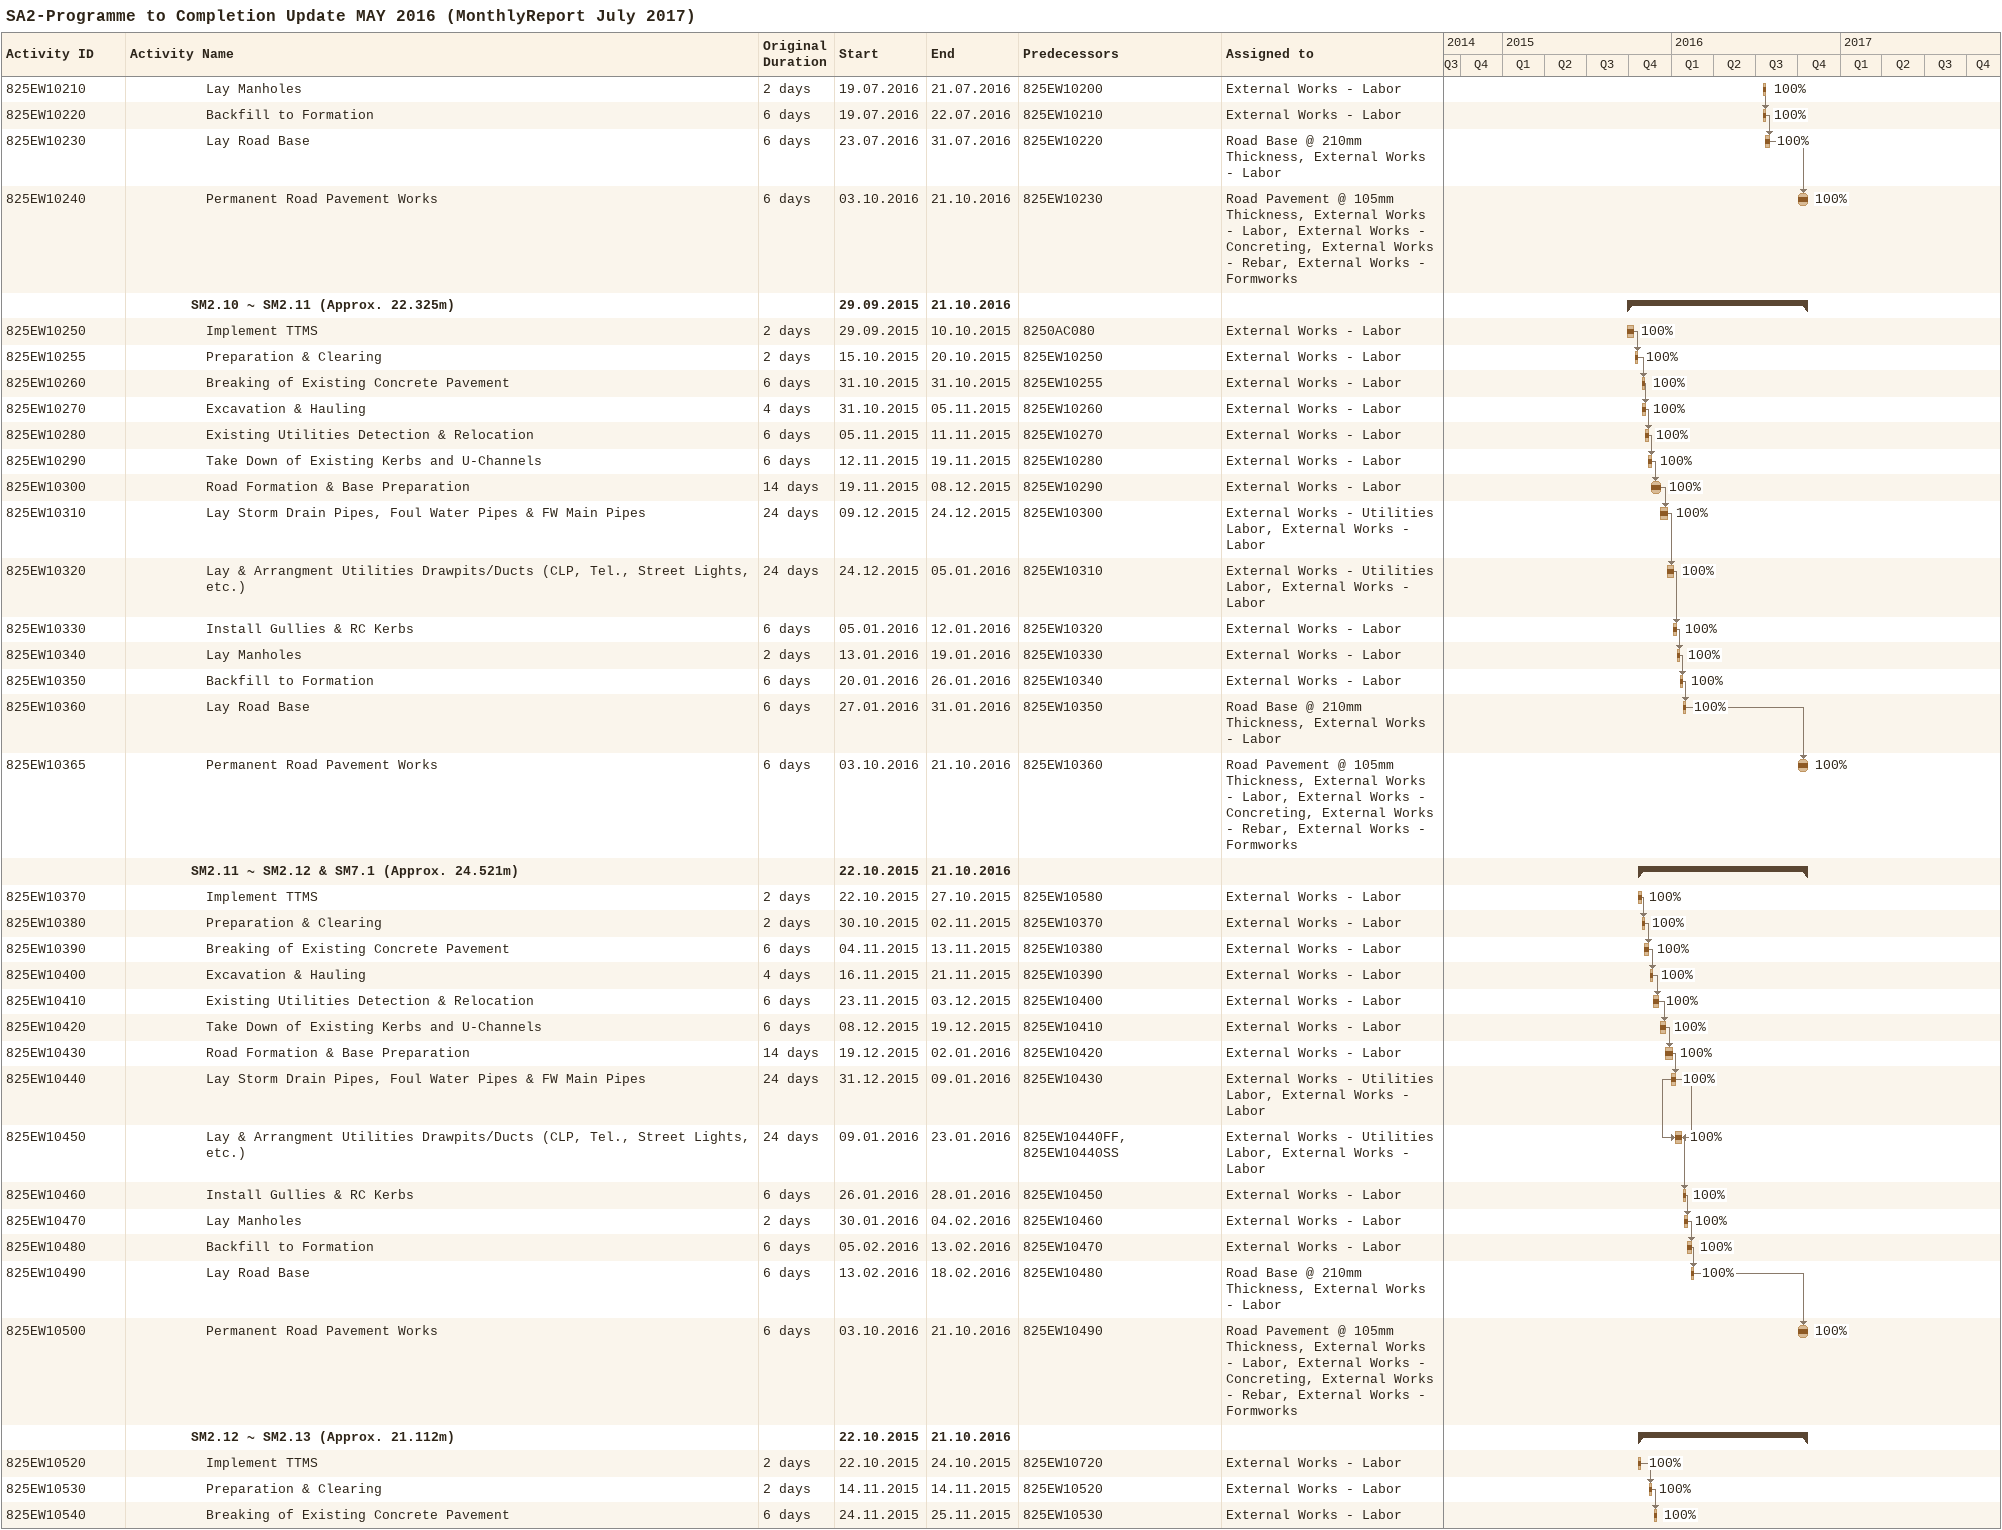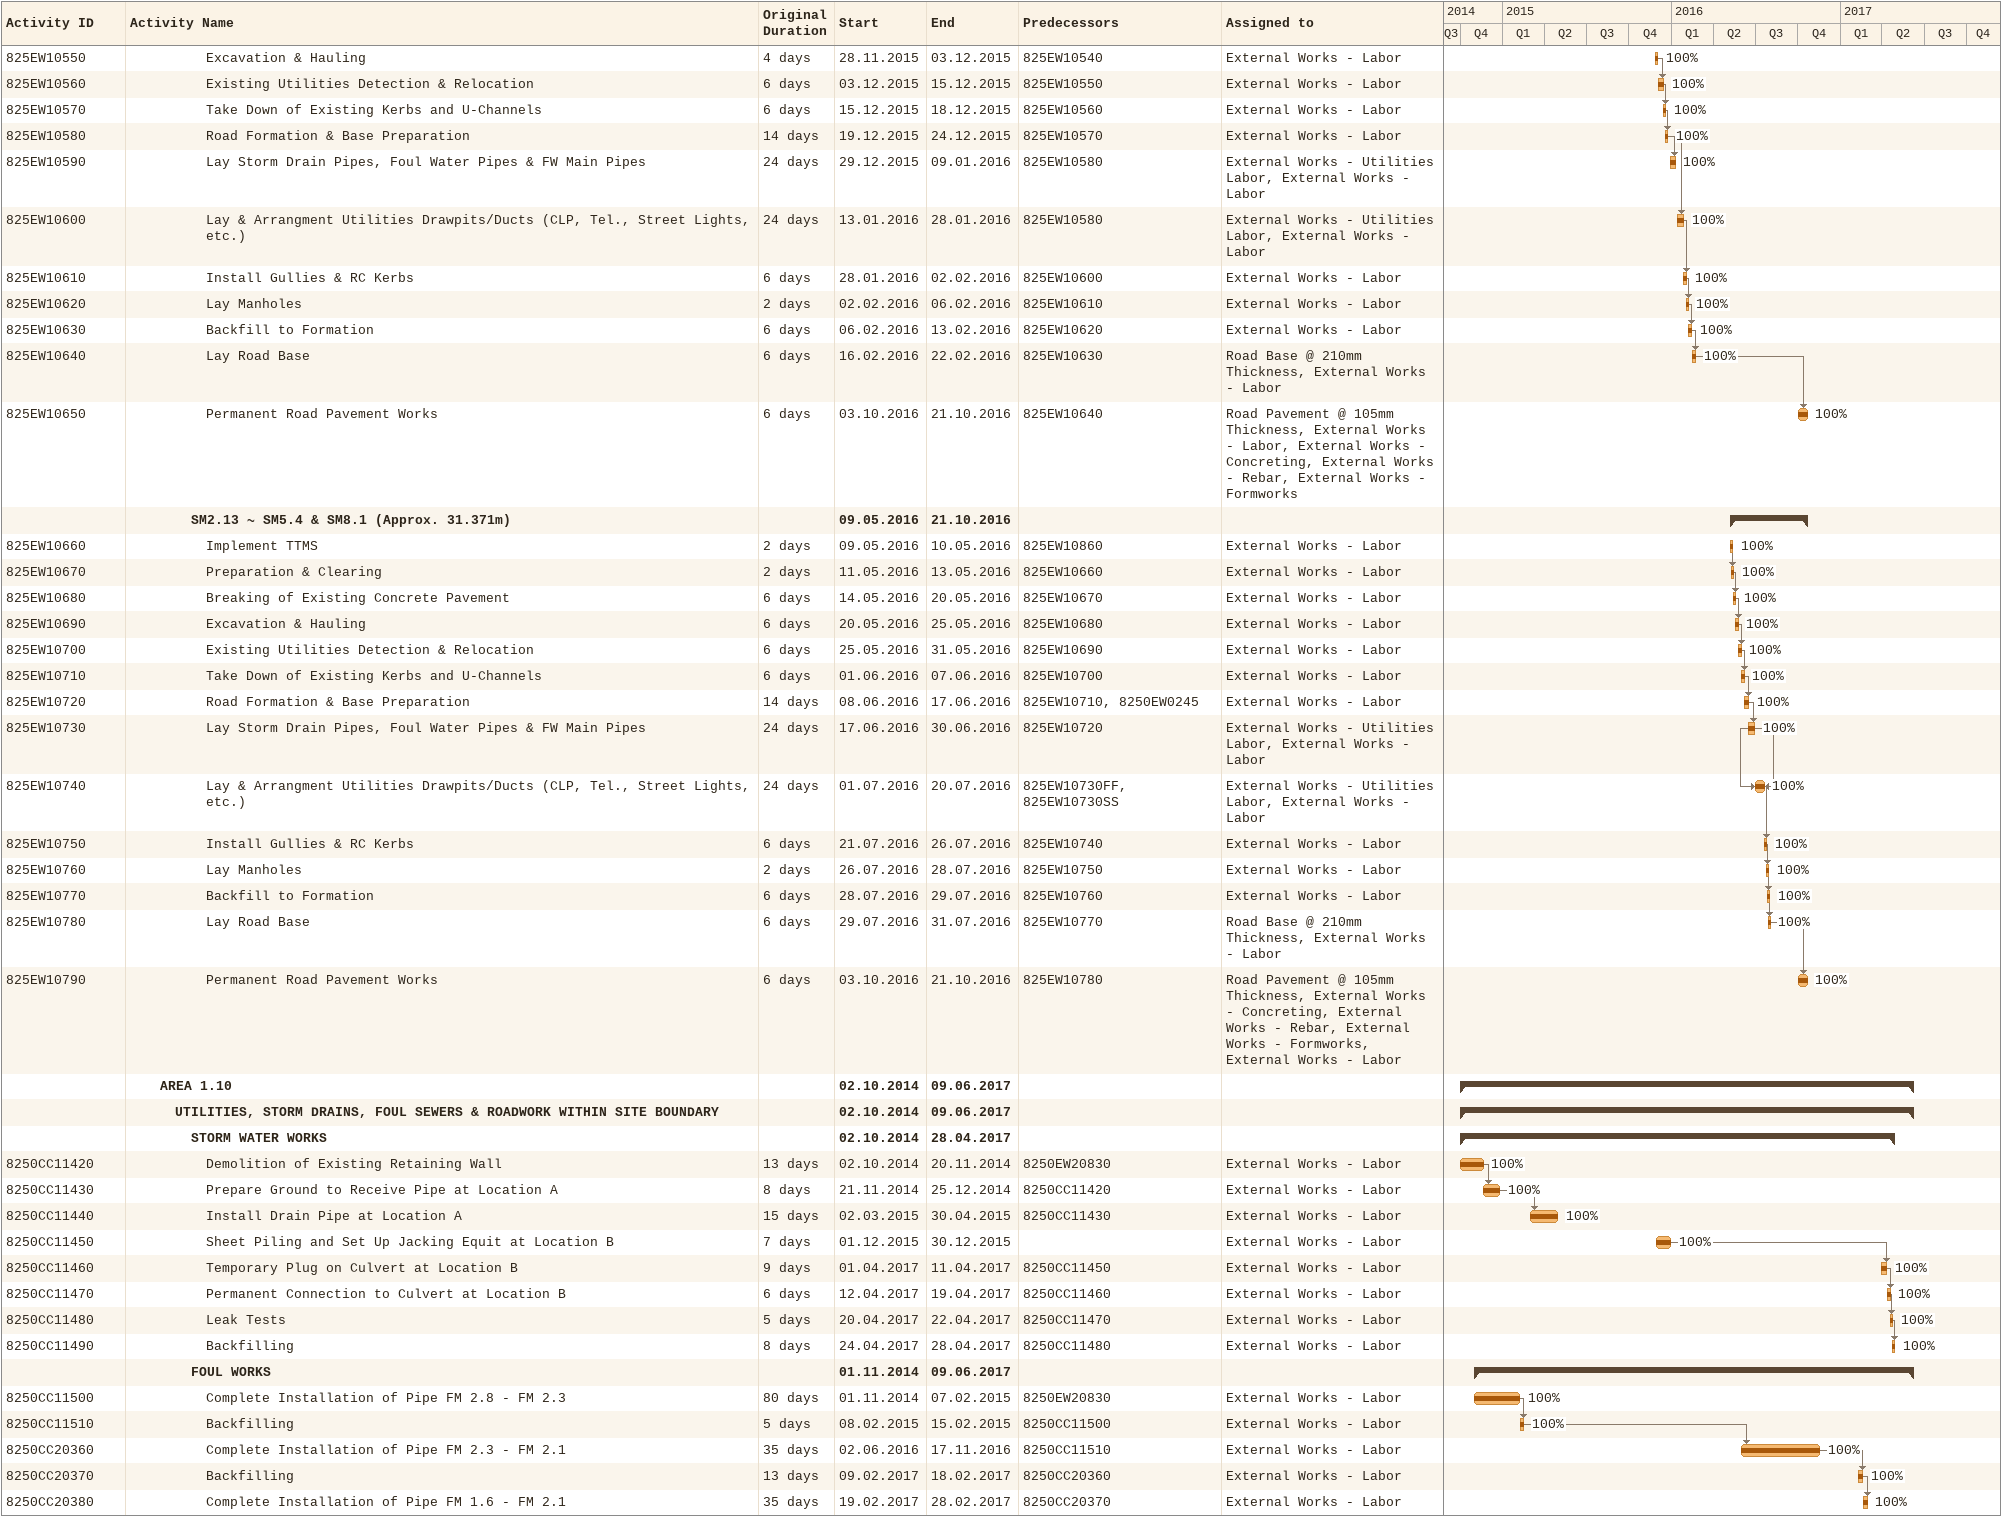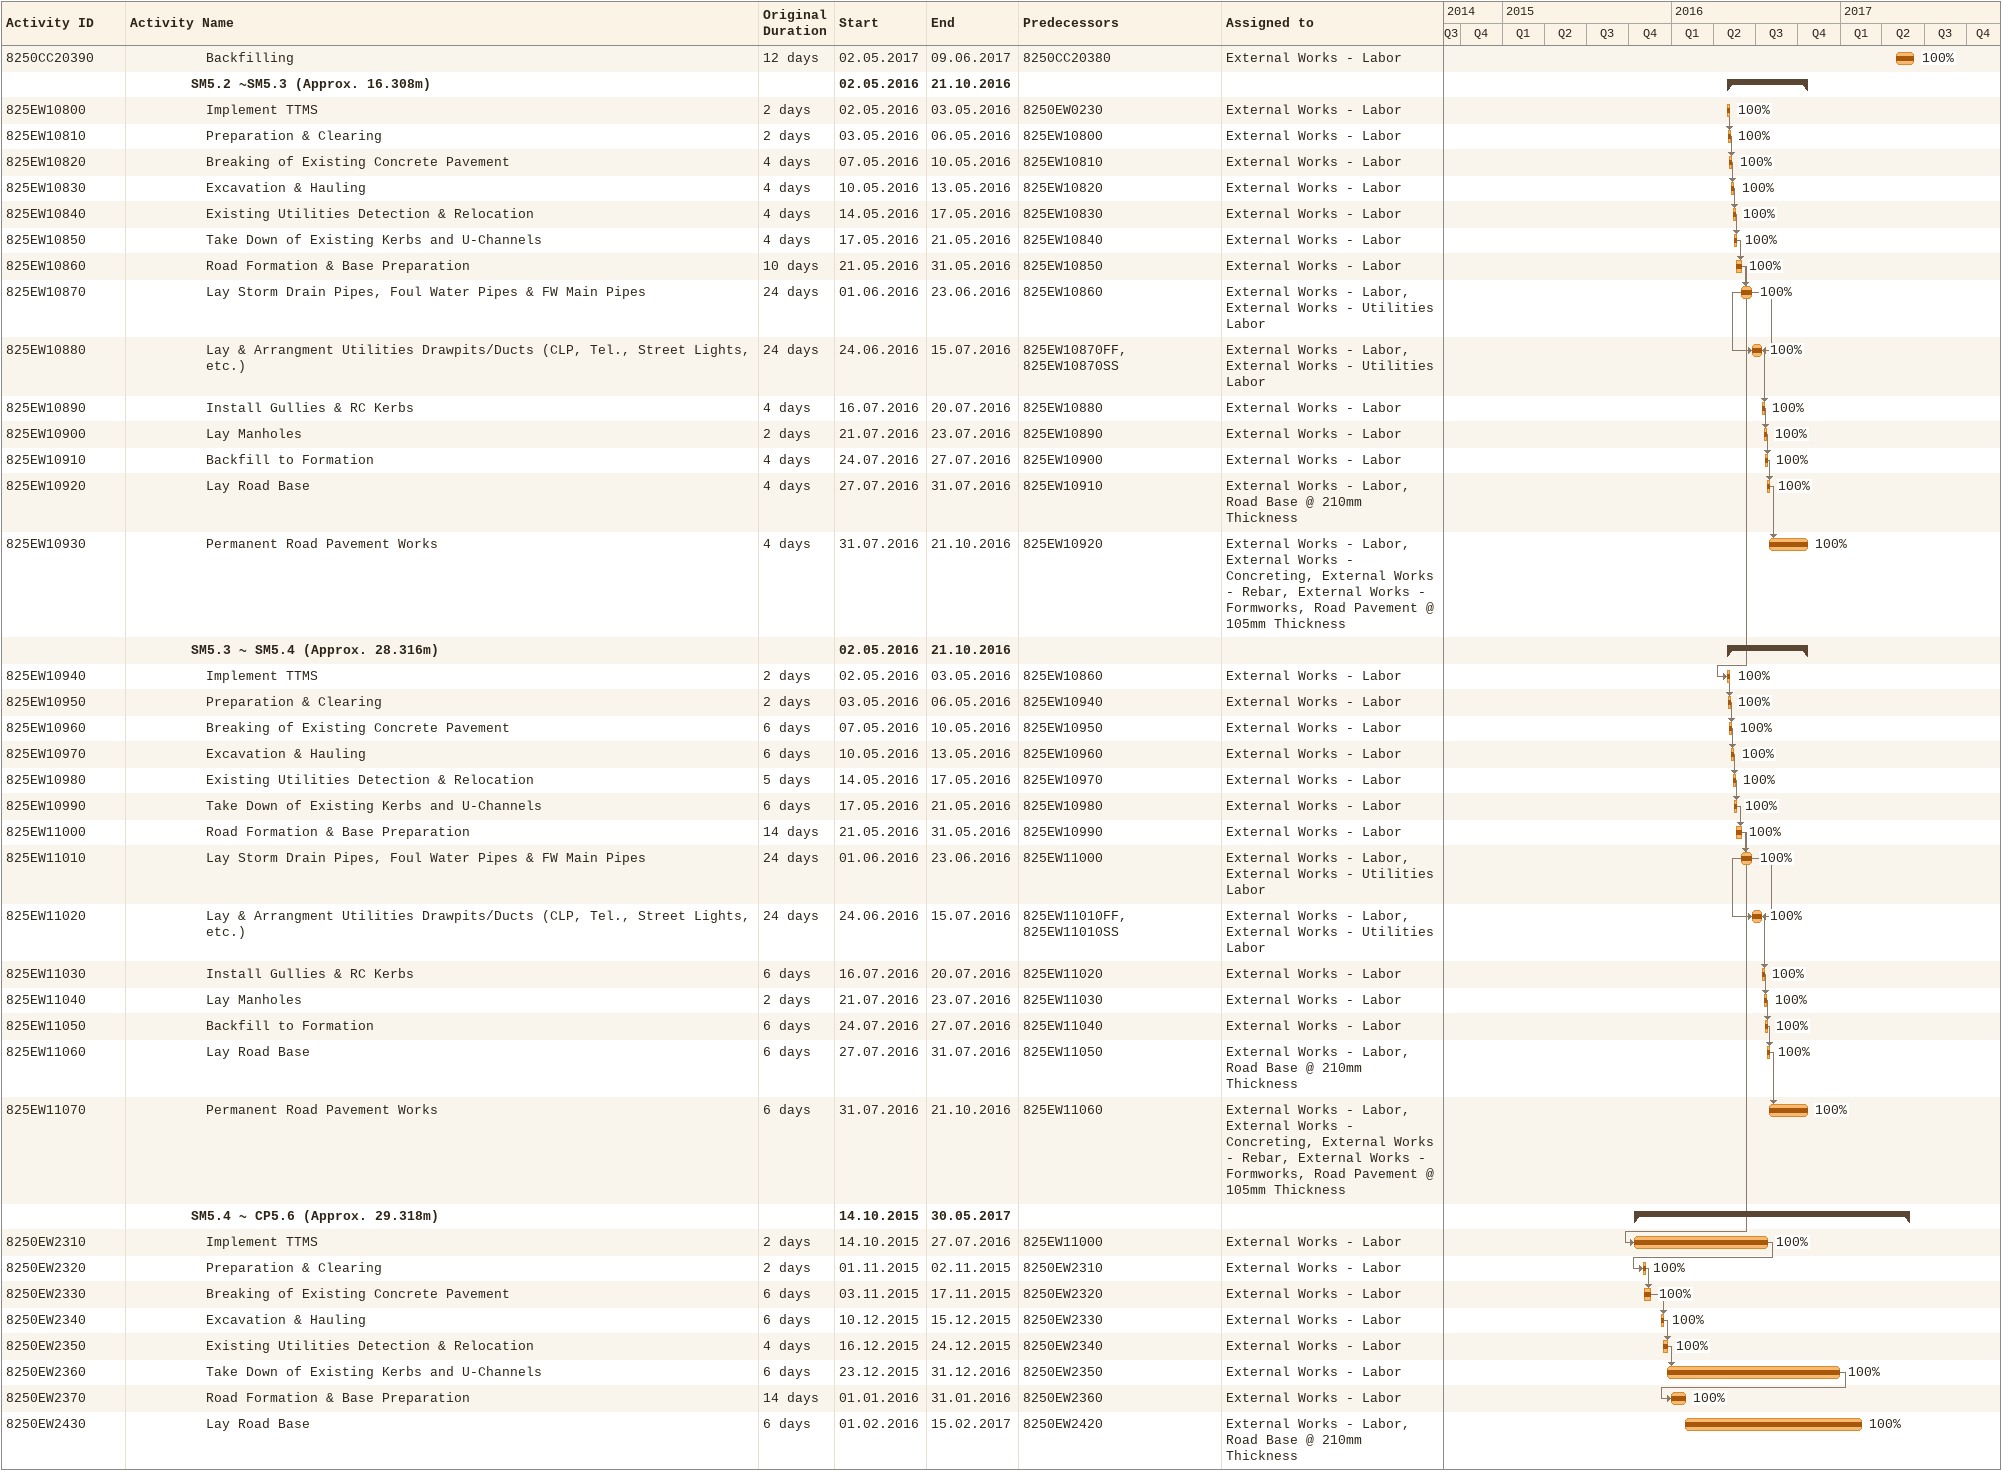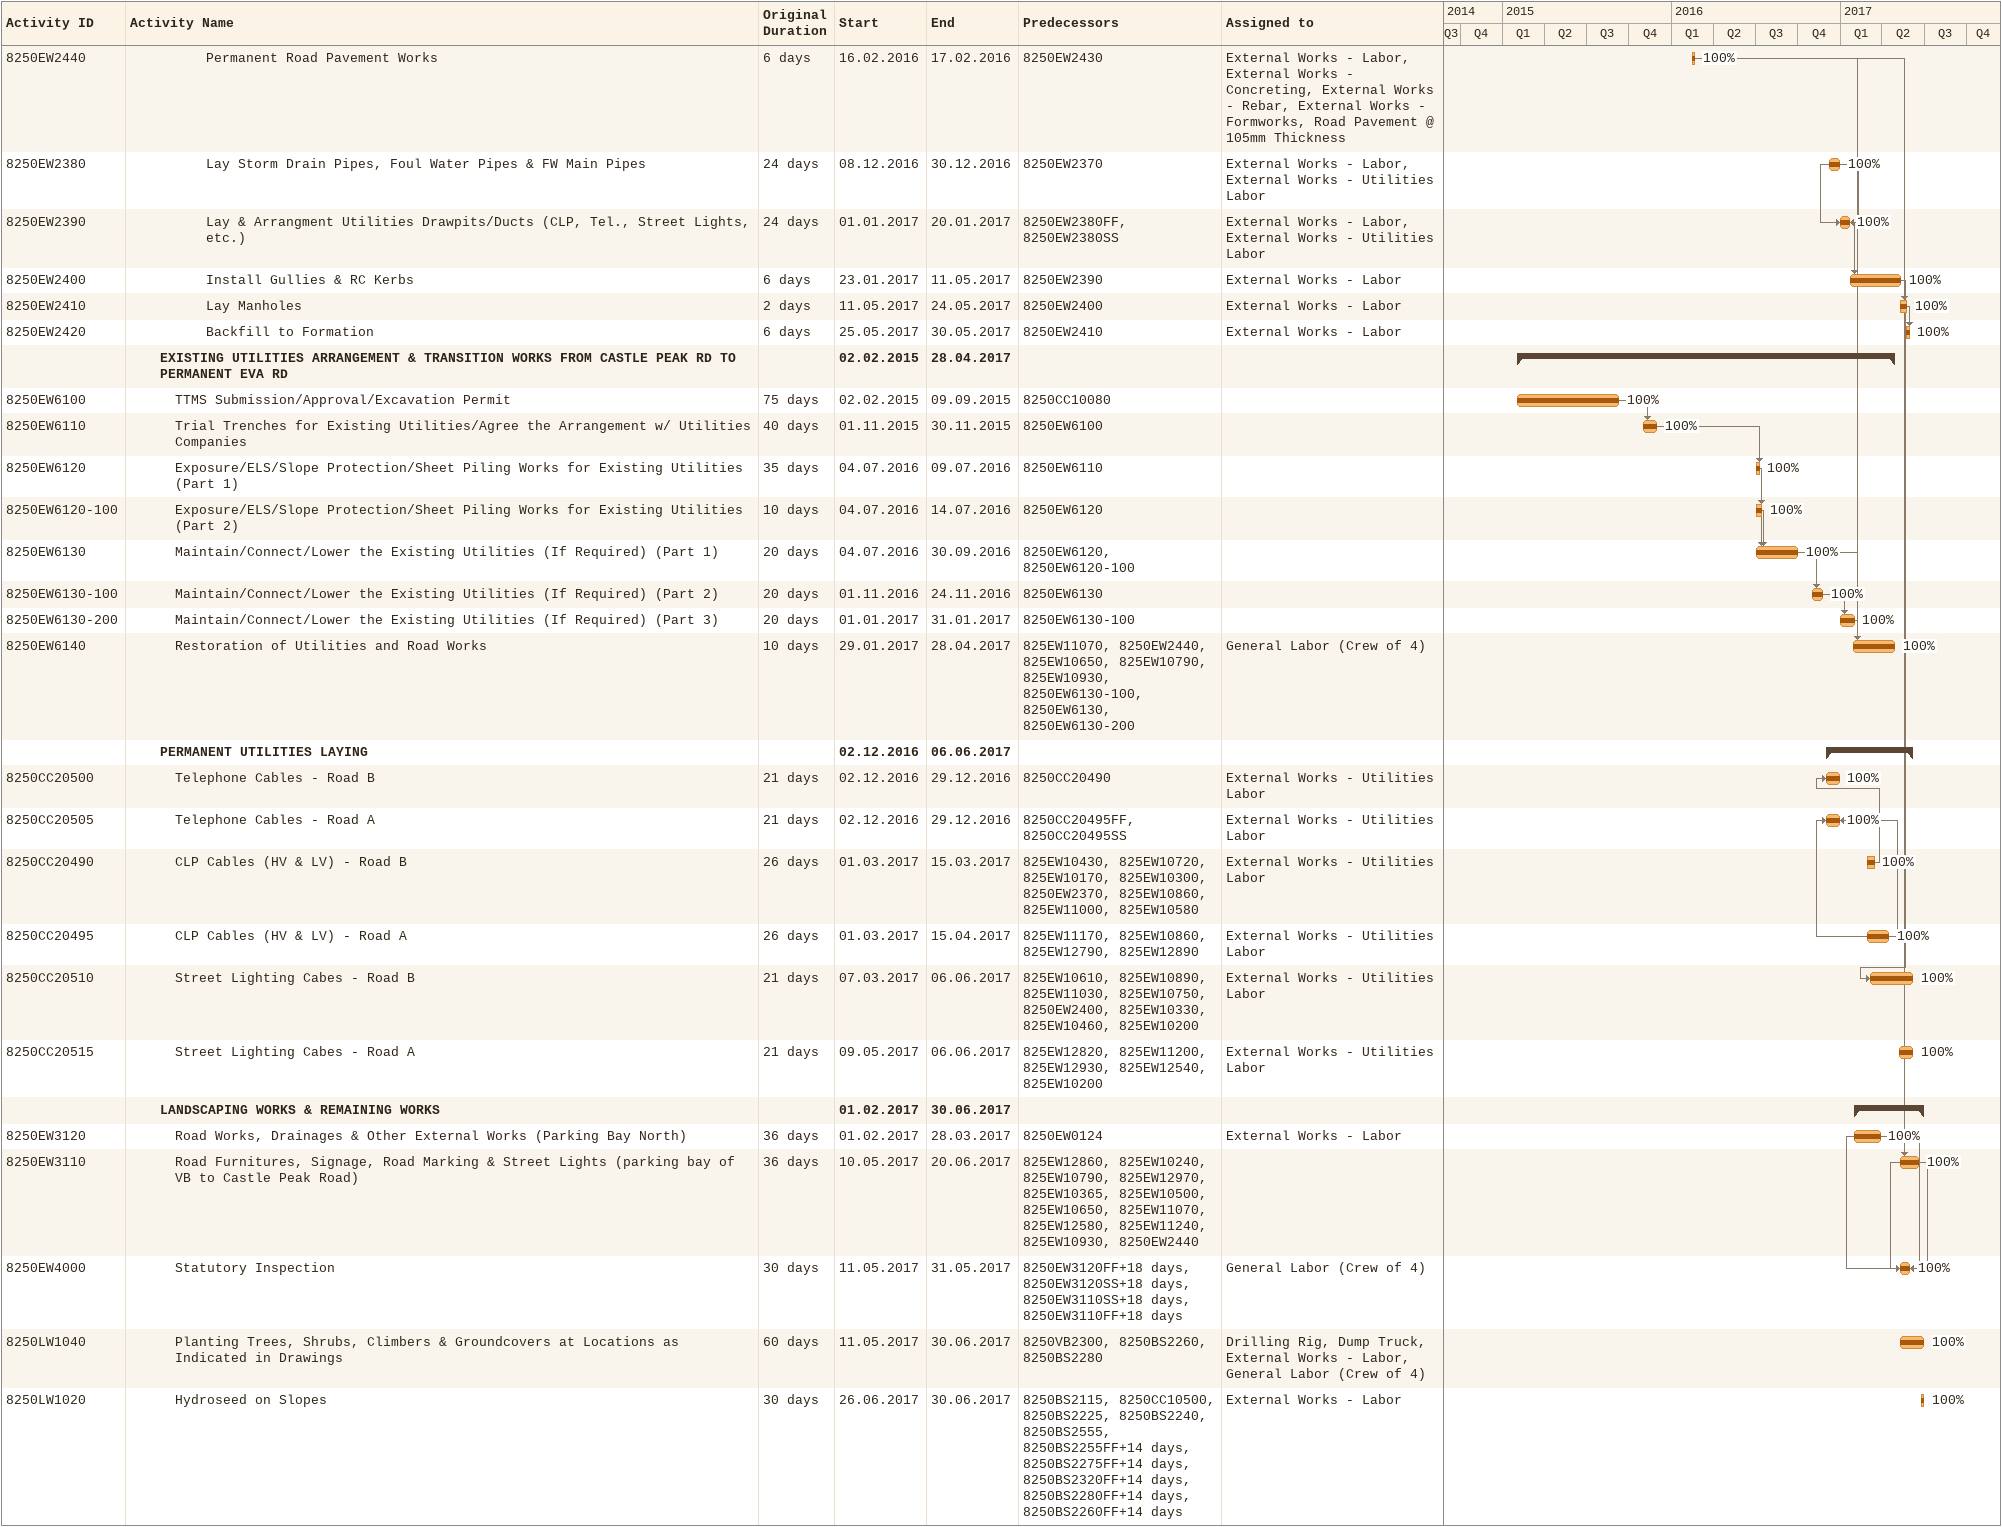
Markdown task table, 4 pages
SA2-Programme to Completion Update MAY 2016 (MonthlyReport July 2017)

| ID | Level | Task | Original duration | Start | Finish | Predecessors | Resources | % complete |
|---|---|---|---|---|---|---|---|---|
| 825EW10210 | 6 | Lay Manholes | 2d | 2016-07-19 | 2016-07-21 | 825EW10200 | External Works - Labor | 100 |
| 825EW10220 | 6 | Backfill to Formation | 6d | 2016-07-19 | 2016-07-22 | 825EW10210 | External Works - Labor | 100 |
| 825EW10230 | 6 | Lay Road Base | 6d | 2016-07-23 | 2016-07-31 | 825EW10220 | Road Base @ 210mm Thickness, External Works - Labor | 100 |
| 825EW10240 | 6 | Permanent Road Pavement Works | 6d | 2016-10-03 | 2016-10-21 | 825EW10230 | Road Pavement @ 105mm Thickness, External Works - Labor, External Works - Concreting, External Works - Rebar, External Works - Formworks | 100 |
|  | 5 | **SM2.10 ~ SM2.11 (Approx. 22.325m)** |  | 2015-09-29 | 2016-10-21 |  |  |  |
| 825EW10250 | 6 | Implement TTMS | 2d | 2015-09-29 | 2015-10-10 | 8250AC080 | External Works - Labor | 100 |
| 825EW10255 | 6 | Preparation & Clearing | 2d | 2015-10-15 | 2015-10-20 | 825EW10250 | External Works - Labor | 100 |
| 825EW10260 | 6 | Breaking of Existing Concrete Pavement | 6d | 2015-10-31 | 2015-10-31 | 825EW10255 | External Works - Labor | 100 |
| 825EW10270 | 6 | Excavation & Hauling | 4d | 2015-10-31 | 2015-11-05 | 825EW10260 | External Works - Labor | 100 |
| 825EW10280 | 6 | Existing Utilities Detection & Relocation | 6d | 2015-11-05 | 2015-11-11 | 825EW10270 | External Works - Labor | 100 |
| 825EW10290 | 6 | Take Down of Existing Kerbs and U-Channels | 6d | 2015-11-12 | 2015-11-19 | 825EW10280 | External Works - Labor | 100 |
| 825EW10300 | 6 | Road Formation & Base Preparation | 14d | 2015-11-19 | 2015-12-08 | 825EW10290 | External Works - Labor | 100 |
| 825EW10310 | 6 | Lay Storm Drain Pipes, Foul Water Pipes & FW Main Pipes | 24d | 2015-12-09 | 2015-12-24 | 825EW10300 | External Works - Utilities Labor, External Works - Labor | 100 |
| 825EW10320 | 6 | Lay & Arrangment Utilities Drawpits/Ducts (CLP, Tel., Street Lights, etc.) | 24d | 2015-12-24 | 2016-01-05 | 825EW10310 | External Works - Utilities Labor, External Works - Labor | 100 |
| 825EW10330 | 6 | Install Gullies & RC Kerbs | 6d | 2016-01-05 | 2016-01-12 | 825EW10320 | External Works - Labor | 100 |
| 825EW10340 | 6 | Lay Manholes | 2d | 2016-01-13 | 2016-01-19 | 825EW10330 | External Works - Labor | 100 |
| 825EW10350 | 6 | Backfill to Formation | 6d | 2016-01-20 | 2016-01-26 | 825EW10340 | External Works - Labor | 100 |
| 825EW10360 | 6 | Lay Road Base | 6d | 2016-01-27 | 2016-01-31 | 825EW10350 | Road Base @ 210mm Thickness, External Works - Labor | 100 |
| 825EW10365 | 6 | Permanent Road Pavement Works | 6d | 2016-10-03 | 2016-10-21 | 825EW10360 | Road Pavement @ 105mm Thickness, External Works - Labor, External Works - Concreting, External Works - Rebar, External Works - Formworks | 100 |
|  | 5 | **SM2.11 ~ SM2.12 & SM7.1 (Approx. 24.521m)** |  | 2015-10-22 | 2016-10-21 |  |  |  |
| 825EW10370 | 6 | Implement TTMS | 2d | 2015-10-22 | 2015-10-27 | 825EW10580 | External Works - Labor | 100 |
| 825EW10380 | 6 | Preparation & Clearing | 2d | 2015-10-30 | 2015-11-02 | 825EW10370 | External Works - Labor | 100 |
| 825EW10390 | 6 | Breaking of Existing Concrete Pavement | 6d | 2015-11-04 | 2015-11-13 | 825EW10380 | External Works - Labor | 100 |
| 825EW10400 | 6 | Excavation & Hauling | 4d | 2015-11-16 | 2015-11-21 | 825EW10390 | External Works - Labor | 100 |
| 825EW10410 | 6 | Existing Utilities Detection & Relocation | 6d | 2015-11-23 | 2015-12-03 | 825EW10400 | External Works - Labor | 100 |
| 825EW10420 | 6 | Take Down of Existing Kerbs and U-Channels | 6d | 2015-12-08 | 2015-12-19 | 825EW10410 | External Works - Labor | 100 |
| 825EW10430 | 6 | Road Formation & Base Preparation | 14d | 2015-12-19 | 2016-01-02 | 825EW10420 | External Works - Labor | 100 |
| 825EW10440 | 6 | Lay Storm Drain Pipes, Foul Water Pipes & FW Main Pipes | 24d | 2015-12-31 | 2016-01-09 | 825EW10430 | External Works - Utilities Labor, External Works - Labor | 100 |
| 825EW10450 | 6 | Lay & Arrangment Utilities Drawpits/Ducts (CLP, Tel., Street Lights, etc.) | 24d | 2016-01-09 | 2016-01-23 | 825EW10440FF, 825EW10440SS | External Works - Utilities Labor, External Works - Labor | 100 |
| 825EW10460 | 6 | Install Gullies & RC Kerbs | 6d | 2016-01-26 | 2016-01-28 | 825EW10450 | External Works - Labor | 100 |
| 825EW10470 | 6 | Lay Manholes | 2d | 2016-01-30 | 2016-02-04 | 825EW10460 | External Works - Labor | 100 |
| 825EW10480 | 6 | Backfill to Formation | 6d | 2016-02-05 | 2016-02-13 | 825EW10470 | External Works - Labor | 100 |
| 825EW10490 | 6 | Lay Road Base | 6d | 2016-02-13 | 2016-02-18 | 825EW10480 | Road Base @ 210mm Thickness, External Works - Labor | 100 |
| 825EW10500 | 6 | Permanent Road Pavement Works | 6d | 2016-10-03 | 2016-10-21 | 825EW10490 | Road Pavement @ 105mm Thickness, External Works - Labor, External Works - Concreting, External Works - Rebar, External Works - Formworks | 100 |
|  | 5 | **SM2.12 ~ SM2.13 (Approx. 21.112m)** |  | 2015-10-22 | 2016-10-21 |  |  |  |
| 825EW10520 | 6 | Implement TTMS | 2d | 2015-10-22 | 2015-10-24 | 825EW10720 | External Works - Labor | 100 |
| 825EW10530 | 6 | Preparation & Clearing | 2d | 2015-11-14 | 2015-11-14 | 825EW10520 | External Works - Labor | 100 |
| 825EW10540 | 6 | Breaking of Existing Concrete Pavement | 6d | 2015-11-24 | 2015-11-25 | 825EW10530 | External Works - Labor | 100 |
| 825EW10550 | 6 | Excavation & Hauling | 4d | 2015-11-28 | 2015-12-03 | 825EW10540 | External Works - Labor | 100 |
| 825EW10560 | 6 | Existing Utilities Detection & Relocation | 6d | 2015-12-03 | 2015-12-15 | 825EW10550 | External Works - Labor | 100 |
| 825EW10570 | 6 | Take Down of Existing Kerbs and U-Channels | 6d | 2015-12-15 | 2015-12-18 | 825EW10560 | External Works - Labor | 100 |
| 825EW10580 | 6 | Road Formation & Base Preparation | 14d | 2015-12-19 | 2015-12-24 | 825EW10570 | External Works - Labor | 100 |
| 825EW10590 | 6 | Lay Storm Drain Pipes, Foul Water Pipes & FW Main Pipes | 24d | 2015-12-29 | 2016-01-09 | 825EW10580 | External Works - Utilities Labor, External Works - Labor | 100 |
| 825EW10600 | 6 | Lay & Arrangment Utilities Drawpits/Ducts (CLP, Tel., Street Lights, etc.) | 24d | 2016-01-13 | 2016-01-28 | 825EW10580 | External Works - Utilities Labor, External Works - Labor | 100 |
| 825EW10610 | 6 | Install Gullies & RC Kerbs | 6d | 2016-01-28 | 2016-02-02 | 825EW10600 | External Works - Labor | 100 |
| 825EW10620 | 6 | Lay Manholes | 2d | 2016-02-02 | 2016-02-06 | 825EW10610 | External Works - Labor | 100 |
| 825EW10630 | 6 | Backfill to Formation | 6d | 2016-02-06 | 2016-02-13 | 825EW10620 | External Works - Labor | 100 |
| 825EW10640 | 6 | Lay Road Base | 6d | 2016-02-16 | 2016-02-22 | 825EW10630 | Road Base @ 210mm Thickness, External Works - Labor | 100 |
| 825EW10650 | 6 | Permanent Road Pavement Works | 6d | 2016-10-03 | 2016-10-21 | 825EW10640 | Road Pavement @ 105mm Thickness, External Works - Labor, External Works - Concreting, External Works - Rebar, External Works - Formworks | 100 |
|  | 5 | **SM2.13 ~ SM5.4 & SM8.1 (Approx. 31.371m)** |  | 2016-05-09 | 2016-10-21 |  |  |  |
| 825EW10660 | 6 | Implement TTMS | 2d | 2016-05-09 | 2016-05-10 | 825EW10860 | External Works - Labor | 100 |
| 825EW10670 | 6 | Preparation & Clearing | 2d | 2016-05-11 | 2016-05-13 | 825EW10660 | External Works - Labor | 100 |
| 825EW10680 | 6 | Breaking of Existing Concrete Pavement | 6d | 2016-05-14 | 2016-05-20 | 825EW10670 | External Works - Labor | 100 |
| 825EW10690 | 6 | Excavation & Hauling | 6d | 2016-05-20 | 2016-05-25 | 825EW10680 | External Works - Labor | 100 |
| 825EW10700 | 6 | Existing Utilities Detection & Relocation | 6d | 2016-05-25 | 2016-05-31 | 825EW10690 | External Works - Labor | 100 |
| 825EW10710 | 6 | Take Down of Existing Kerbs and U-Channels | 6d | 2016-06-01 | 2016-06-07 | 825EW10700 | External Works - Labor | 100 |
| 825EW10720 | 6 | Road Formation & Base Preparation | 14d | 2016-06-08 | 2016-06-17 | 825EW10710, 8250EW0245 | External Works - Labor | 100 |
| 825EW10730 | 6 | Lay Storm Drain Pipes, Foul Water Pipes & FW Main Pipes | 24d | 2016-06-17 | 2016-06-30 | 825EW10720 | External Works - Utilities Labor, External Works - Labor | 100 |
| 825EW10740 | 6 | Lay & Arrangment Utilities Drawpits/Ducts (CLP, Tel., Street Lights, etc.) | 24d | 2016-07-01 | 2016-07-20 | 825EW10730FF, 825EW10730SS | External Works - Utilities Labor, External Works - Labor | 100 |
| 825EW10750 | 6 | Install Gullies & RC Kerbs | 6d | 2016-07-21 | 2016-07-26 | 825EW10740 | External Works - Labor | 100 |
| 825EW10760 | 6 | Lay Manholes | 2d | 2016-07-26 | 2016-07-28 | 825EW10750 | External Works - Labor | 100 |
| 825EW10770 | 6 | Backfill to Formation | 6d | 2016-07-28 | 2016-07-29 | 825EW10760 | External Works - Labor | 100 |
| 825EW10780 | 6 | Lay Road Base | 6d | 2016-07-29 | 2016-07-31 | 825EW10770 | Road Base @ 210mm Thickness, External Works - Labor | 100 |
| 825EW10790 | 6 | Permanent Road Pavement Works | 6d | 2016-10-03 | 2016-10-21 | 825EW10780 | Road Pavement @ 105mm Thickness, External Works - Concreting, External Works - Rebar, External Works - Formworks, External Works - Labor | 100 |
|  | 3 | **AREA 1.10** |  | 2014-10-02 | 2017-06-09 |  |  |  |
|  | 4 | **UTILITIES, STORM DRAINS, FOUL SEWERS & ROADWORK WITHIN SITE BOUNDARY** |  | 2014-10-02 | 2017-06-09 |  |  |  |
|  | 5 | **STORM WATER WORKS** |  | 2014-10-02 | 2017-04-28 |  |  |  |
| 8250CC11420 | 6 | Demolition of Existing Retaining Wall | 13d | 2014-10-02 | 2014-11-20 | 8250EW20830 | External Works - Labor | 100 |
| 8250CC11430 | 6 | Prepare Ground to Receive Pipe at Location A | 8d | 2014-11-21 | 2014-12-25 | 8250CC11420 | External Works - Labor | 100 |
| 8250CC11440 | 6 | Install Drain Pipe at Location A | 15d | 2015-03-02 | 2015-04-30 | 8250CC11430 | External Works - Labor | 100 |
| 8250CC11450 | 6 | Sheet Piling and Set Up Jacking Equit at Location B | 7d | 2015-12-01 | 2015-12-30 |  | External Works - Labor | 100 |
| 8250CC11460 | 6 | Temporary Plug on Culvert at Location B | 9d | 2017-04-01 | 2017-04-11 | 8250CC11450 | External Works - Labor | 100 |
| 8250CC11470 | 6 | Permanent Connection to Culvert at Location B | 6d | 2017-04-12 | 2017-04-19 | 8250CC11460 | External Works - Labor | 100 |
| 8250CC11480 | 6 | Leak Tests | 5d | 2017-04-20 | 2017-04-22 | 8250CC11470 | External Works - Labor | 100 |
| 8250CC11490 | 6 | Backfilling | 8d | 2017-04-24 | 2017-04-28 | 8250CC11480 | External Works - Labor | 100 |
|  | 5 | **FOUL WORKS** |  | 2014-11-01 | 2017-06-09 |  |  |  |
| 8250CC11500 | 6 | Complete Installation of Pipe FM 2.8 - FM 2.3 | 80d | 2014-11-01 | 2015-02-07 | 8250EW20830 | External Works - Labor | 100 |
| 8250CC11510 | 6 | Backfilling | 5d | 2015-02-08 | 2015-02-15 | 8250CC11500 | External Works - Labor | 100 |
| 8250CC20360 | 6 | Complete Installation of Pipe FM 2.3 - FM 2.1 | 35d | 2016-06-02 | 2016-11-17 | 8250CC11510 | External Works - Labor | 100 |
| 8250CC20370 | 6 | Backfilling | 13d | 2017-02-09 | 2017-02-18 | 8250CC20360 | External Works - Labor | 100 |
| 8250CC20380 | 6 | Complete Installation of Pipe FM 1.6 - FM 2.1 | 35d | 2017-02-19 | 2017-02-28 | 8250CC20370 | External Works - Labor | 100 |
| 8250CC20390 | 6 | Backfilling | 12d | 2017-05-02 | 2017-06-09 | 8250CC20380 | External Works - Labor | 100 |
|  | 5 | **SM5.2 ~SM5.3 (Approx. 16.308m)** |  | 2016-05-02 | 2016-10-21 |  |  |  |
| 825EW10800 | 6 | Implement TTMS | 2d | 2016-05-02 | 2016-05-03 | 8250EW0230 | External Works - Labor | 100 |
| 825EW10810 | 6 | Preparation & Clearing | 2d | 2016-05-03 | 2016-05-06 | 825EW10800 | External Works - Labor | 100 |
| 825EW10820 | 6 | Breaking of Existing Concrete Pavement | 4d | 2016-05-07 | 2016-05-10 | 825EW10810 | External Works - Labor | 100 |
| 825EW10830 | 6 | Excavation & Hauling | 4d | 2016-05-10 | 2016-05-13 | 825EW10820 | External Works - Labor | 100 |
| 825EW10840 | 6 | Existing Utilities Detection & Relocation | 4d | 2016-05-14 | 2016-05-17 | 825EW10830 | External Works - Labor | 100 |
| 825EW10850 | 6 | Take Down of Existing Kerbs and U-Channels | 4d | 2016-05-17 | 2016-05-21 | 825EW10840 | External Works - Labor | 100 |
| 825EW10860 | 6 | Road Formation & Base Preparation | 10d | 2016-05-21 | 2016-05-31 | 825EW10850 | External Works - Labor | 100 |
| 825EW10870 | 6 | Lay Storm Drain Pipes, Foul Water Pipes & FW Main Pipes | 24d | 2016-06-01 | 2016-06-23 | 825EW10860 | External Works - Labor, External Works - Utilities Labor | 100 |
| 825EW10880 | 6 | Lay & Arrangment Utilities Drawpits/Ducts (CLP, Tel., Street Lights, etc.) | 24d | 2016-06-24 | 2016-07-15 | 825EW10870FF, 825EW10870SS | External Works - Labor, External Works - Utilities Labor | 100 |
| 825EW10890 | 6 | Install Gullies & RC Kerbs | 4d | 2016-07-16 | 2016-07-20 | 825EW10880 | External Works - Labor | 100 |
| 825EW10900 | 6 | Lay Manholes | 2d | 2016-07-21 | 2016-07-23 | 825EW10890 | External Works - Labor | 100 |
| 825EW10910 | 6 | Backfill to Formation | 4d | 2016-07-24 | 2016-07-27 | 825EW10900 | External Works - Labor | 100 |
| 825EW10920 | 6 | Lay Road Base | 4d | 2016-07-27 | 2016-07-31 | 825EW10910 | External Works - Labor, Road Base @ 210mm Thickness | 100 |
| 825EW10930 | 6 | Permanent Road Pavement Works | 4d | 2016-07-31 | 2016-10-21 | 825EW10920 | External Works - Labor, External Works - Concreting, External Works - Rebar, External Works - Formworks, Road Pavement @ 105mm Thickness | 100 |
|  | 5 | **SM5.3 ~ SM5.4 (Approx. 28.316m)** |  | 2016-05-02 | 2016-10-21 |  |  |  |
| 825EW10940 | 6 | Implement TTMS | 2d | 2016-05-02 | 2016-05-03 | 825EW10860 | External Works - Labor | 100 |
| 825EW10950 | 6 | Preparation & Clearing | 2d | 2016-05-03 | 2016-05-06 | 825EW10940 | External Works - Labor | 100 |
| 825EW10960 | 6 | Breaking of Existing Concrete Pavement | 6d | 2016-05-07 | 2016-05-10 | 825EW10950 | External Works - Labor | 100 |
| 825EW10970 | 6 | Excavation & Hauling | 6d | 2016-05-10 | 2016-05-13 | 825EW10960 | External Works - Labor | 100 |
| 825EW10980 | 6 | Existing Utilities Detection & Relocation | 5d | 2016-05-14 | 2016-05-17 | 825EW10970 | External Works - Labor | 100 |
| 825EW10990 | 6 | Take Down of Existing Kerbs and U-Channels | 6d | 2016-05-17 | 2016-05-21 | 825EW10980 | External Works - Labor | 100 |
| 825EW11000 | 6 | Road Formation & Base Preparation | 14d | 2016-05-21 | 2016-05-31 | 825EW10990 | External Works - Labor | 100 |
| 825EW11010 | 6 | Lay Storm Drain Pipes, Foul Water Pipes & FW Main Pipes | 24d | 2016-06-01 | 2016-06-23 | 825EW11000 | External Works - Labor, External Works - Utilities Labor | 100 |
| 825EW11020 | 6 | Lay & Arrangment Utilities Drawpits/Ducts (CLP, Tel., Street Lights, etc.) | 24d | 2016-06-24 | 2016-07-15 | 825EW11010FF, 825EW11010SS | External Works - Labor, External Works - Utilities Labor | 100 |
| 825EW11030 | 6 | Install Gullies & RC Kerbs | 6d | 2016-07-16 | 2016-07-20 | 825EW11020 | External Works - Labor | 100 |
| 825EW11040 | 6 | Lay Manholes | 2d | 2016-07-21 | 2016-07-23 | 825EW11030 | External Works - Labor | 100 |
| 825EW11050 | 6 | Backfill to Formation | 6d | 2016-07-24 | 2016-07-27 | 825EW11040 | External Works - Labor | 100 |
| 825EW11060 | 6 | Lay Road Base | 6d | 2016-07-27 | 2016-07-31 | 825EW11050 | External Works - Labor, Road Base @ 210mm Thickness | 100 |
| 825EW11070 | 6 | Permanent Road Pavement Works | 6d | 2016-07-31 | 2016-10-21 | 825EW11060 | External Works - Labor, External Works - Concreting, External Works - Rebar, External Works - Formworks, Road Pavement @ 105mm Thickness | 100 |
|  | 5 | **SM5.4 ~ CP5.6 (Approx. 29.318m)** |  | 2015-10-14 | 2017-05-30 |  |  |  |
| 8250EW2310 | 6 | Implement TTMS | 2d | 2015-10-14 | 2016-07-27 | 825EW11000 | External Works - Labor | 100 |
| 8250EW2320 | 6 | Preparation & Clearing | 2d | 2015-11-01 | 2015-11-02 | 8250EW2310 | External Works - Labor | 100 |
| 8250EW2330 | 6 | Breaking of Existing Concrete Pavement | 6d | 2015-11-03 | 2015-11-17 | 8250EW2320 | External Works - Labor | 100 |
| 8250EW2340 | 6 | Excavation & Hauling | 6d | 2015-12-10 | 2015-12-15 | 8250EW2330 | External Works - Labor | 100 |
| 8250EW2350 | 6 | Existing Utilities Detection & Relocation | 4d | 2015-12-16 | 2015-12-24 | 8250EW2340 | External Works - Labor | 100 |
| 8250EW2360 | 6 | Take Down of Existing Kerbs and U-Channels | 6d | 2015-12-23 | 2016-12-31 | 8250EW2350 | External Works - Labor | 100 |
| 8250EW2370 | 6 | Road Formation & Base Preparation | 14d | 2016-01-01 | 2016-01-31 | 8250EW2360 | External Works - Labor | 100 |
| 8250EW2430 | 6 | Lay Road Base | 6d | 2016-02-01 | 2017-02-15 | 8250EW2420 | External Works - Labor, Road Base @ 210mm Thickness | 100 |
| 8250EW2440 | 6 | Permanent Road Pavement Works | 6d | 2016-02-16 | 2016-02-17 | 8250EW2430 | External Works - Labor, External Works - Concreting, External Works - Rebar, External Works - Formworks, Road Pavement @ 105mm Thickness | 100 |
| 8250EW2380 | 6 | Lay Storm Drain Pipes, Foul Water Pipes & FW Main Pipes | 24d | 2016-12-08 | 2016-12-30 | 8250EW2370 | External Works - Labor, External Works - Utilities Labor | 100 |
| 8250EW2390 | 6 | Lay & Arrangment Utilities Drawpits/Ducts (CLP, Tel., Street Lights, etc.) | 24d | 2017-01-01 | 2017-01-20 | 8250EW2380FF, 8250EW2380SS | External Works - Labor, External Works - Utilities Labor | 100 |
| 8250EW2400 | 6 | Install Gullies & RC Kerbs | 6d | 2017-01-23 | 2017-05-11 | 8250EW2390 | External Works - Labor | 100 |
| 8250EW2410 | 6 | Lay Manholes | 2d | 2017-05-11 | 2017-05-24 | 8250EW2400 | External Works - Labor | 100 |
| 8250EW2420 | 6 | Backfill to Formation | 6d | 2017-05-25 | 2017-05-30 | 8250EW2410 | External Works - Labor | 100 |
|  | 3 | **EXISTING UTILITIES ARRANGEMENT & TRANSITION WORKS FROM CASTLE PEAK RD TO PERMANENT EVA RD** |  | 2015-02-02 | 2017-04-28 |  |  |  |
| 8250EW6100 | 4 | TTMS Submission/Approval/Excavation Permit | 75d | 2015-02-02 | 2015-09-09 | 8250CC10080 |  | 100 |
| 8250EW6110 | 4 | Trial Trenches for Existing Utilities/Agree the Arrangement w/ Utilities Companies | 40d | 2015-11-01 | 2015-11-30 | 8250EW6100 |  | 100 |
| 8250EW6120 | 4 | Exposure/ELS/Slope Protection/Sheet Piling Works for Existing Utilities (Part 1) | 35d | 2016-07-04 | 2016-07-09 | 8250EW6110 |  | 100 |
| 8250EW6120-100 | 4 | Exposure/ELS/Slope Protection/Sheet Piling Works for Existing Utilities (Part 2) | 10d | 2016-07-04 | 2016-07-14 | 8250EW6120 |  | 100 |
| 8250EW6130 | 4 | Maintain/Connect/Lower the Existing Utilities (If Required) (Part 1) | 20d | 2016-07-04 | 2016-09-30 | 8250EW6120, 8250EW6120-100 |  | 100 |
| 8250EW6130-100 | 4 | Maintain/Connect/Lower the Existing Utilities (If Required) (Part 2) | 20d | 2016-11-01 | 2016-11-24 | 8250EW6130 |  | 100 |
| 8250EW6130-200 | 4 | Maintain/Connect/Lower the Existing Utilities (If Required) (Part 3) | 20d | 2017-01-01 | 2017-01-31 | 8250EW6130-100 |  | 100 |
| 8250EW6140 | 4 | Restoration of Utilities and Road Works | 10d | 2017-01-29 | 2017-04-28 | 825EW11070, 8250EW2440, 825EW10650, 825EW10790, 825EW10930, 8250EW6130-100, 8250EW6130, 8250EW6130-200 | General Labor (Crew of 4) | 100 |
|  | 3 | **PERMANENT UTILITIES LAYING** |  | 2016-12-02 | 2017-06-06 |  |  |  |
| 8250CC20500 | 4 | Telephone Cables - Road B | 21d | 2016-12-02 | 2016-12-29 | 8250CC20490 | External Works - Utilities Labor | 100 |
| 8250CC20505 | 4 | Telephone Cables - Road A | 21d | 2016-12-02 | 2016-12-29 | 8250CC20495FF, 8250CC20495SS | External Works - Utilities Labor | 100 |
| 8250CC20490 | 4 | CLP Cables (HV & LV) - Road B | 26d | 2017-03-01 | 2017-03-15 | 825EW10430, 825EW10720, 825EW10170, 825EW10300, 8250EW2370, 825EW10860, 825EW11000, 825EW10580 | External Works - Utilities Labor | 100 |
| 8250CC20495 | 4 | CLP Cables (HV & LV) - Road A | 26d | 2017-03-01 | 2017-04-15 | 825EW11170, 825EW10860, 825EW12790, 825EW12890 | External Works - Utilities Labor | 100 |
| 8250CC20510 | 4 | Street Lighting Cabes - Road B | 21d | 2017-03-07 | 2017-06-06 | 825EW10610, 825EW10890, 825EW11030, 825EW10750, 8250EW2400, 825EW10330, 825EW10460, 825EW10200 | External Works - Utilities Labor | 100 |
| 8250CC20515 | 4 | Street Lighting Cabes - Road A | 21d | 2017-05-09 | 2017-06-06 | 825EW12820, 825EW11200, 825EW12930, 825EW12540, 825EW10200 | External Works - Utilities Labor | 100 |
|  | 3 | **LANDSCAPING WORKS & REMAINING WORKS** |  | 2017-02-01 | 2017-06-30 |  |  |  |
| 8250EW3120 | 4 | Road Works, Drainages & Other External Works (Parking Bay North) | 36d | 2017-02-01 | 2017-03-28 | 8250EW0124 | External Works - Labor | 100 |
| 8250EW3110 | 4 | Road Furnitures, Signage, Road Marking & Street Lights (parking bay of VB to Castle Peak Road) | 36d | 2017-05-10 | 2017-06-20 | 825EW12860, 825EW10240, 825EW10790, 825EW12970, 825EW10365, 825EW10500, 825EW10650, 825EW11070, 825EW12580, 825EW11240, 825EW10930, 8250EW2440 |  | 100 |
| 8250EW4000 | 4 | Statutory Inspection | 30d | 2017-05-11 | 2017-05-31 | 8250EW3120FF+18d, 8250EW3120SS+18d, 8250EW3110SS+18d, 8250EW3110FF+18d | General Labor (Crew of 4) | 100 |
| 8250LW1040 | 4 | Planting Trees, Shrubs, Climbers & Groundcovers at Locations as Indicated in Drawings | 60d | 2017-05-11 | 2017-06-30 | 8250VB2300, 8250BS2260, 8250BS2280 | Drilling Rig, Dump Truck, External Works - Labor, General Labor (Crew of 4) | 100 |
| 8250LW1020 | 4 | Hydroseed on Slopes | 30d | 2017-06-26 | 2017-06-30 | 8250BS2115, 8250CC10500, 8250BS2225, 8250BS2240, 8250BS2555, 8250BS2255FF+14d, 8250BS2275FF+14d, 8250BS2320FF+14d, 8250BS2280FF+14d, 8250BS2260FF+14d | External Works - Labor | 100 |
